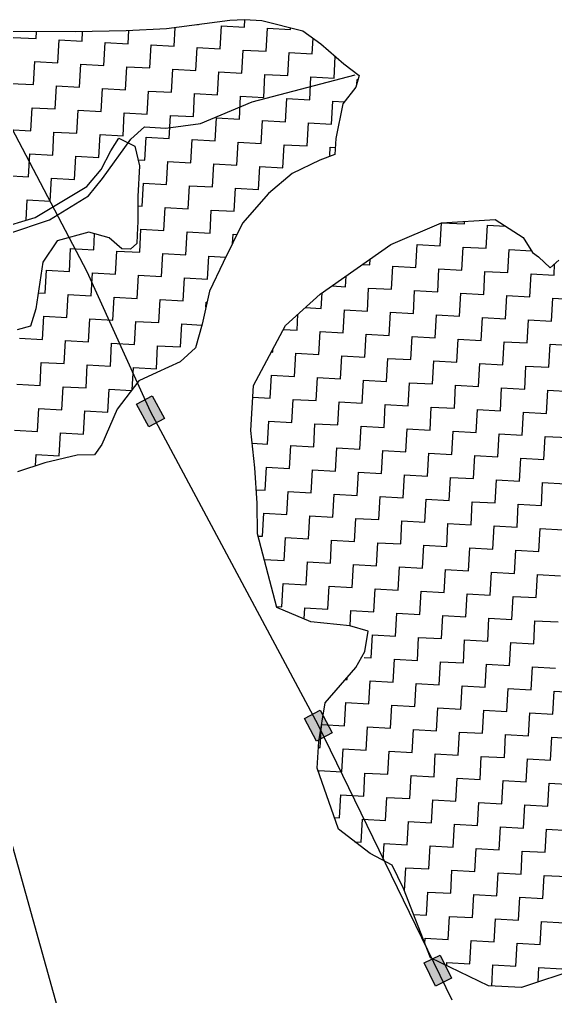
# Model space of a CAD drawing. Header units: metres. Extents: x 277693 to 281059, y 2038920 to 2043234.
# Drawn here: x 279284 to 279577, y 2040608 to 2041143 of the extents above; entities that cross this region are included whole.
import ezdxf

# ---------------------------------------------------------------- set-up
doc = ezdxf.new("R2010")
doc.units = ezdxf.units.M
doc.header["$MEASUREMENT"] = 0
for name, color, linetype in [('LINE_WATER', 4, 'Continuous'), ('POLY_HATCH', 12, 'Continuous'), ('POLY_PARCEL', 6, 'Continuous')]:
    doc.layers.add(name, color=color, linetype=linetype)

msp = doc.modelspace()

# ---------------------------------------------------------------- hatches: boundary and pattern name
for points in [[(279347.76, 2040932.32), (279354.38, 2040919.93), (279362.95, 2040924.51), (279356.33, 2040936.9)], [(279454.8, 2040752.67), (279448.18, 2040765.06), (279439.61, 2040760.48), (279446.24, 2040748.09)], [(279505.13, 2040626.82), (279511.29, 2040614.2), (279520.02, 2040618.46), (279513.86, 2040631.08)]]:
    msp.add_hatch(color=256).paths.add_polyline_path(points)

# ---------------------------------------------------------------- linework, layer by layer
for points in [[(279356.33, 2040936.9), (279362.95, 2040924.51), (279354.38, 2040919.93), (279347.76, 2040932.32)], [(279446.24, 2040748.09), (279439.61, 2040760.48), (279448.18, 2040765.06), (279454.8, 2040752.67)], [(279513.86, 2040631.08), (279520.02, 2040618.46), (279511.29, 2040614.2), (279505.13, 2040626.82)]]:
    msp.add_lwpolyline(points, close=True)
at = {"layer": 'LINE_WATER', "ltscale": 10}
for p, q in [((279411.02, 2041097.71), (279467.35, 2041112.5)), ((279382.61, 2041085.86), (279411.02, 2041097.71)), ((279344.52, 2041077.22), (279352.06, 2041083.96)), ((279352.06, 2041083.96), (279363.66, 2041083.32)), ((279363.66, 2041083.32), (279382.61, 2041085.86)), ((279329.01, 2041055.7), (279344.52, 2041077.22)), ((279321.33, 2041046.28), (279329.01, 2041055.7)), ((279300.01, 2041033.14), (279321.33, 2041046.28)), ((279277.2, 2041025.45), (279300.01, 2041033.14))]:
    msp.add_line(p, q, dxfattribs=at)
at = {"layer": 'POLY_HATCH'}
for p, q in [((279364.01, 2041137.69), (279398.7, 2041142.36)), ((279398.7, 2041142.36), (279406.77, 2041142.65)), ((279406.77, 2041142.65), (279416.27, 2041142.13)), ((279416.27, 2041142.13), (279438.66, 2041136.5)), ((279276.69, 2041136.22), (279314.11, 2041136.05)), ((279314.11, 2041136.05), (279341.98, 2041136.71)), ((279341.98, 2041136.71), (279364.01, 2041137.69)), ((279438.66, 2041136.5), (279448.52, 2041129.37)), ((279448.52, 2041129.37), (279461.1, 2041118.42)), ((279461.1, 2041118.42), (279469.55, 2041112.1)), ((279469.55, 2041112.1), (279467.72, 2041105.61)), ((279467.72, 2041105.61), (279460.63, 2041096.49)), ((279460.63, 2041096.49), (279456.66, 2041077.67)), ((279333.66, 2041070.86), (279338.08, 2041077.87)), ((279338.08, 2041077.87), (279346.7, 2041073.36)), ((279456.66, 2041077.67), (279456.18, 2041068.92)), ((279328.26, 2041060.68), (279333.66, 2041070.86)), ((279346.7, 2041073.36), (279349.34, 2041062.74)), ((279447.94, 2041065.71), (279432.89, 2041058.49)), ((279456.18, 2041068.92), (279447.94, 2041065.71)), ((279320.5, 2041051.44), (279328.26, 2041060.68)), ((279349.34, 2041062.74), (279348.41, 2041045.88)), ((279432.89, 2041058.49), (279419.84, 2041047.49)), ((279292.15, 2041034.48), (279320.5, 2041051.44)), ((279348.41, 2041045.88), (279348.46, 2041032.18)), ((279419.84, 2041047.49), (279405.73, 2041031.25)), ((279265.1, 2041026.3), (279292.15, 2041034.48)), ((279514.56, 2041031.54), (279543.96, 2041033.3)), ((279543.96, 2041033.3), (279559.19, 2041023.45)), ((279348.46, 2041032.18), (279348.06, 2041024.95)), ((279405.73, 2041031.25), (279395.03, 2041009.88)), ((279486.86, 2041019.56), (279514.56, 2041031.54)), ((279321.54, 2041026.41), (279304.35, 2041021.72)), ((279332.65, 2041023.38), (279321.54, 2041026.41)), ((279339.58, 2041017.36), (279332.65, 2041023.38)), ((279348.06, 2041024.95), (279347.79, 2041020.13)), ((279559.19, 2041023.45), (279564.38, 2041015.28)), ((279304.35, 2041021.72), (279296.45, 2041010.07)), ((279344.4, 2041017.09), (279339.58, 2041017.36)), ((279347.79, 2041020.13), (279344.4, 2041017.09)), ((279448.17, 2040992.41), (279486.86, 2041019.56)), ((279564.38, 2041015.28), (279567.63, 2041012.85)), ((279567.63, 2041012.85), (279574.06, 2041006.86)), ((279296.45, 2041010.07), (279292.62, 2040984.49)), ((279395.03, 2041009.88), (279387.57, 2040994.19)), ((279574.06, 2041006.86), (279578.8, 2041011.11)), ((279387.57, 2040994.19), (279383.65, 2040976.1)), ((279429.21, 2040975.43), (279448.17, 2040992.41)), ((279292.62, 2040984.49), (279289.68, 2040974.99)), ((279289.68, 2040974.99), (279282.31, 2040972.98)), ((279383.65, 2040976.1), (279380, 2040963.13)), ((279411.62, 2040942.61), (279429.21, 2040975.43)), ((279380, 2040963.13), (279371.53, 2040955.54)), ((279371.53, 2040955.54), (279358.75, 2040949.66)), ((279358.75, 2040949.66), (279348.97, 2040945.07)), ((279348.97, 2040945.07), (279337.13, 2040929.62)), ((279410.26, 2040917.91), (279411.62, 2040942.61)), ((279337.13, 2040929.62), (279328.74, 2040910.32)), ((279412.51, 2040897.52), (279410.26, 2040917.91)), ((279328.74, 2040910.32), (279324.77, 2040904.68)), ((279297.43, 2040900.33), (279282.5, 2040895.3)), ((279315.24, 2040904.47), (279297.43, 2040900.33)), ((279324.77, 2040904.68), (279315.24, 2040904.47)), ((279413.71, 2040878.3), (279412.51, 2040897.52)), ((279413.9, 2040861.4), (279413.71, 2040878.3)), ((279424.41, 2040821.18), (279413.9, 2040861.4)), ((279443.14, 2040813.39), (279424.41, 2040821.18)), ((279464.42, 2040811.09), (279443.14, 2040813.39)), ((279474.41, 2040808.28), (279464.42, 2040811.09)), ((279472.67, 2040797.12), (279474.41, 2040808.28)), ((279467.68, 2040788.38), (279472.67, 2040797.12)), ((279450.84, 2040769.04), (279467.68, 2040788.38)), ((279447.41, 2040747.83), (279450.84, 2040769.04)), ((279446.61, 2040733.23), (279447.41, 2040747.83)), ((279458.29, 2040699.93), (279446.61, 2040733.23)), ((279475.59, 2040686.58), (279458.29, 2040699.93)), ((279487.64, 2040680.29), (279475.59, 2040686.58)), ((279493.7, 2040667.56), (279487.64, 2040680.29)), ((279508.5, 2040629.58), (279493.7, 2040667.56)), ((279540.34, 2040614.31), (279508.5, 2040629.58)), ((279592.77, 2040624.93), (279558.32, 2040613.32)), ((279558.32, 2040613.32), (279540.34, 2040614.31))]:
    msp.add_line(p, q, dxfattribs=at)
at = {"layer": 'POLY_HATCH', "linetype": 'Continuous'}
for p, q in [((279381.06, 2041139.99), (279381.56, 2041139.96)), ((279381.56, 2041139.96), (279381.57, 2041140.05)), ((279406.76, 2041138.57), (279406.98, 2041142.64)), ((279292.7, 2041132.23), (279292.92, 2041136.14)), ((279317.89, 2041130.84), (279318.19, 2041136.14)), ((279343.08, 2041129.45), (279343.49, 2041136.77)), ((279368.27, 2041128.06), (279368.84, 2041138.34)), ((279393.47, 2041126.67), (279394.16, 2041139.26)), ((279394.16, 2041139.26), (279406.76, 2041138.57)), ((279418.66, 2041125.28), (279419.35, 2041137.87)), ((279419.35, 2041137.87), (279431.95, 2041137.18)), ((279431.95, 2041137.18), (279432, 2041138.17)), ((279280.11, 2041132.92), (279292.7, 2041132.23)), ((279304.6, 2041118.94), (279305.3, 2041131.53)), ((279305.3, 2041131.53), (279317.89, 2041130.84)), ((279329.79, 2041117.55), (279330.49, 2041130.14)), ((279330.49, 2041130.14), (279343.08, 2041129.45)), ((279443.85, 2041123.89), (279444.32, 2041132.41)), ((279354.98, 2041116.16), (279355.68, 2041128.75)), ((279355.68, 2041128.75), (279368.27, 2041128.06)), ((279380.18, 2041114.77), (279380.87, 2041127.36)), ((279380.87, 2041127.36), (279393.47, 2041126.67)), ((279405.37, 2041113.38), (279406.06, 2041125.97)), ((279406.06, 2041125.97), (279418.66, 2041125.28)), ((279430.56, 2041111.99), (279431.25, 2041124.58)), ((279431.25, 2041124.58), (279443.85, 2041123.89)), ((279291.31, 2041107.04), (279292.01, 2041119.63)), ((279292.01, 2041119.63), (279304.6, 2041118.94)), ((279455.75, 2041110.6), (279456.4, 2041122.51)), ((279316.5, 2041105.65), (279317.2, 2041118.24)), ((279317.2, 2041118.24), (279329.79, 2041117.55)), ((279341.69, 2041104.26), (279342.39, 2041116.85)), ((279342.39, 2041116.85), (279354.98, 2041116.16)), ((279366.88, 2041102.87), (279367.58, 2041115.46)), ((279367.58, 2041115.46), (279380.18, 2041114.77)), ((279392.08, 2041101.48), (279392.77, 2041114.07)), ((279392.77, 2041114.07), (279405.37, 2041113.38)), ((279417.27, 2041100.09), (279417.96, 2041112.68)), ((279417.96, 2041112.68), (279430.56, 2041111.99)), ((279442.46, 2041098.7), (279443.15, 2041111.29)), ((279443.15, 2041111.29), (279455.75, 2041110.6)), ((279468.2, 2041107.31), (279468.34, 2041109.91)), ((279468.34, 2041109.91), (279468.92, 2041109.87)), ((279278.72, 2041107.73), (279291.31, 2041107.04)), ((279303.21, 2041093.75), (279303.91, 2041106.34)), ((279303.91, 2041106.34), (279316.5, 2041105.65)), ((279328.4, 2041092.36), (279329.1, 2041104.95)), ((279329.1, 2041104.95), (279341.69, 2041104.26)), ((279353.59, 2041090.97), (279354.29, 2041103.56)), ((279354.29, 2041103.56), (279366.88, 2041102.87)), ((279378.79, 2041089.58), (279379.48, 2041102.17)), ((279379.48, 2041102.17), (279392.08, 2041101.48)), ((279403.98, 2041088.19), (279404.67, 2041100.78)), ((279404.67, 2041100.78), (279417.27, 2041100.09)), ((279429.17, 2041086.8), (279429.86, 2041099.39)), ((279429.86, 2041099.39), (279442.46, 2041098.7)), ((279454.36, 2041085.41), (279455.05, 2041098)), ((279455.05, 2041098), (279461.53, 2041097.65)), ((279289.92, 2041081.84), (279290.62, 2041094.44)), ((279290.62, 2041094.44), (279303.21, 2041093.75)), ((279315.11, 2041080.46), (279315.81, 2041093.05)), ((279315.81, 2041093.05), (279328.4, 2041092.36)), ((279340.3, 2041079.07), (279341, 2041091.66)), ((279341, 2041091.66), (279353.59, 2041090.97)), ((279365.5, 2041077.68), (279366.19, 2041090.27)), ((279366.19, 2041090.27), (279378.79, 2041089.58)), ((279390.69, 2041076.29), (279391.38, 2041088.88)), ((279391.38, 2041088.88), (279403.98, 2041088.19)), ((279415.88, 2041074.9), (279416.57, 2041087.49)), ((279416.57, 2041087.49), (279429.17, 2041086.8)), ((279277.33, 2041082.54), (279289.92, 2041081.84)), ((279301.82, 2041068.55), (279302.52, 2041081.15)), ((279302.52, 2041081.15), (279315.11, 2041080.46)), ((279441.07, 2041073.51), (279441.76, 2041086.1)), ((279441.76, 2041086.1), (279454.36, 2041085.41)), ((279327.01, 2041067.17), (279327.71, 2041079.76)), ((279327.71, 2041079.76), (279340.3, 2041079.07)), ((279352.21, 2041065.78), (279352.9, 2041078.37)), ((279352.9, 2041078.37), (279365.5, 2041077.68)), ((279377.4, 2041064.39), (279378.09, 2041076.98)), ((279378.09, 2041076.98), (279390.69, 2041076.29)), ((279402.59, 2041063), (279403.28, 2041075.59)), ((279403.28, 2041075.59), (279415.88, 2041074.9)), ((279427.78, 2041061.61), (279428.47, 2041074.2)), ((279428.47, 2041074.2), (279441.07, 2041073.51)), ((279453.42, 2041068.34), (279453.66, 2041072.81)), ((279453.66, 2041072.81), (279456.38, 2041072.66)), ((279288.53, 2041056.65), (279289.23, 2041069.25)), ((279289.23, 2041069.25), (279301.82, 2041068.55)), ((279313.72, 2041055.26), (279314.42, 2041067.86)), ((279314.42, 2041067.86), (279327.01, 2041067.17)), ((279348.53, 2041065.98), (279352.21, 2041065.78)), ((279364.11, 2041052.49), (279364.8, 2041065.08)), ((279364.8, 2041065.08), (279377.4, 2041064.39)), ((279389.3, 2041051.1), (279389.99, 2041063.69)), ((279389.99, 2041063.69), (279402.59, 2041063)), ((279414.49, 2041049.71), (279415.18, 2041062.3)), ((279415.18, 2041062.3), (279427.78, 2041061.61)), ((279275.94, 2041057.35), (279288.53, 2041056.65)), ((279300.43, 2041043.36), (279301.13, 2041055.96)), ((279301.13, 2041055.96), (279313.72, 2041055.26)), ((279350.82, 2041040.59), (279351.51, 2041053.18)), ((279351.51, 2041053.18), (279364.11, 2041052.49)), ((279376.01, 2041039.2), (279376.7, 2041051.79)), ((279376.7, 2041051.79), (279389.3, 2041051.1)), ((279401.2, 2041037.81), (279401.89, 2041050.4)), ((279401.89, 2041050.4), (279414.49, 2041049.71)), ((279287.23, 2041032.99), (279287.84, 2041044.06)), ((279287.84, 2041044.06), (279300.43, 2041043.36)), ((279348.43, 2041040.72), (279350.82, 2041040.59)), ((279362.72, 2041027.29), (279363.41, 2041039.89)), ((279363.41, 2041039.89), (279376.01, 2041039.2)), ((279387.91, 2041025.91), (279388.6, 2041038.5)), ((279388.6, 2041038.5), (279401.2, 2041037.81)), ((279349.43, 2041015.39), (279350.12, 2041027.99)), ((279350.12, 2041027.99), (279362.72, 2041027.29)), ((279513.86, 2041018.96), (279514.56, 2041031.54)), ((279514.66, 2041031.55), (279527.15, 2041030.86)), ((279527.15, 2041030.86), (279527.23, 2041032.3)), ((279539.05, 2041017.57), (279539.75, 2041030.16)), ((279539.75, 2041030.16), (279549.65, 2041029.62)), ((279324.24, 2041016.78), (279324.72, 2041025.54)), ((279374.62, 2041014), (279375.31, 2041026.6)), ((279375.31, 2041026.6), (279387.91, 2041025.91)), ((279400.23, 2041020.26), (279400.5, 2041025.21)), ((279400.5, 2041025.21), (279402.65, 2041025.09)), ((279310.95, 2041004.88), (279311.64, 2041017.48)), ((279311.64, 2041017.48), (279324.24, 2041016.78)), ((279500.57, 2041007.06), (279501.27, 2041019.65)), ((279501.27, 2041019.65), (279513.86, 2041018.96)), ((279525.76, 2041005.67), (279526.46, 2041018.26)), ((279526.46, 2041018.26), (279539.05, 2041017.57)), ((279336.14, 2041003.49), (279336.83, 2041016.09)), ((279336.83, 2041016.09), (279349.43, 2041015.39)), ((279361.33, 2041002.1), (279362.02, 2041014.7)), ((279362.02, 2041014.7), (279374.62, 2041014)), ((279386.52, 2041000.71), (279387.21, 2041013.31)), ((279387.21, 2041013.31), (279396.49, 2041012.8)), ((279550.95, 2041004.28), (279551.65, 2041016.87)), ((279551.65, 2041016.87), (279563.79, 2041016.2)), ((279471.35, 2041008.67), (279475.38, 2041008.45)), ((279475.38, 2041008.45), (279475.56, 2041011.62)), ((279487.28, 2040995.16), (279487.98, 2041007.75)), ((279487.98, 2041007.75), (279500.57, 2041007.06)), ((279512.47, 2040993.77), (279513.17, 2041006.36)), ((279513.17, 2041006.36), (279525.76, 2041005.67)), ((279576.14, 2041002.89), (279576.48, 2041009.03)), ((279297.66, 2040992.98), (279298.35, 2041005.58)), ((279298.35, 2041005.58), (279310.95, 2041004.88)), ((279322.85, 2040991.59), (279323.54, 2041004.19)), ((279323.54, 2041004.19), (279336.14, 2041003.49)), ((279348.04, 2040990.2), (279348.73, 2041002.8)), ((279348.73, 2041002.8), (279361.33, 2041002.1)), ((279373.23, 2040988.81), (279373.92, 2041001.41)), ((279373.92, 2041001.41), (279386.52, 2041000.71)), ((279462.09, 2040996.55), (279462.41, 2041002.4)), ((279537.66, 2040992.38), (279538.36, 2041004.97)), ((279538.36, 2041004.97), (279550.95, 2041004.28)), ((279562.85, 2040990.99), (279563.55, 2041003.58)), ((279563.55, 2041003.58), (279576.14, 2041002.89)), ((279454.66, 2040996.96), (279462.09, 2040996.55)), ((279473.99, 2040983.26), (279474.69, 2040995.85)), ((279474.69, 2040995.85), (279487.28, 2040995.16)), ((279293.92, 2040993.19), (279297.66, 2040992.98)), ((279309.56, 2040979.69), (279310.25, 2040992.29)), ((279310.25, 2040992.29), (279322.85, 2040991.59)), ((279334.75, 2040978.3), (279335.44, 2040990.9)), ((279335.44, 2040990.9), (279348.04, 2040990.2)), ((279448.8, 2040984.65), (279449.27, 2040993.18)), ((279499.18, 2040981.87), (279499.88, 2040994.46)), ((279499.88, 2040994.46), (279512.47, 2040993.77)), ((279524.37, 2040980.48), (279525.07, 2040993.07)), ((279525.07, 2040993.07), (279537.66, 2040992.38)), ((279549.56, 2040979.09), (279550.26, 2040991.68)), ((279550.26, 2040991.68), (279562.85, 2040990.99)), ((279574.75, 2040977.7), (279575.45, 2040990.29)), ((279575.45, 2040990.29), (279588.04, 2040989.6)), ((279359.94, 2040976.91), (279360.63, 2040989.51)), ((279360.63, 2040989.51), (279373.23, 2040988.81)), ((279385.68, 2040985.45), (279385.82, 2040988.12)), ((279385.82, 2040988.12), (279386.25, 2040988.1)), ((279440.04, 2040985.13), (279448.8, 2040984.65)), ((279296.27, 2040967.79), (279296.96, 2040980.39)), ((279296.96, 2040980.39), (279309.56, 2040979.69)), ((279435.51, 2040972.75), (279435.99, 2040981.51)), ((279460.7, 2040971.36), (279461.4, 2040983.95)), ((279461.4, 2040983.95), (279473.99, 2040983.26)), ((279485.89, 2040969.97), (279486.59, 2040982.56)), ((279486.59, 2040982.56), (279499.18, 2040981.87)), ((279511.08, 2040968.58), (279511.78, 2040981.17)), ((279511.78, 2040981.17), (279524.37, 2040980.48)), ((279536.27, 2040967.19), (279536.97, 2040979.78)), ((279536.97, 2040979.78), (279549.56, 2040979.09)), ((279321.46, 2040966.4), (279322.15, 2040979)), ((279322.15, 2040979), (279334.75, 2040978.3)), ((279346.65, 2040965.01), (279347.34, 2040977.61)), ((279347.34, 2040977.61), (279359.94, 2040976.91)), ((279371.84, 2040963.62), (279372.53, 2040976.22)), ((279372.53, 2040976.22), (279383.51, 2040975.61)), ((279561.46, 2040965.8), (279562.16, 2040978.39)), ((279562.16, 2040978.39), (279574.75, 2040977.7)), ((279427.99, 2040973.16), (279435.51, 2040972.75)), ((279447.41, 2040959.46), (279448.11, 2040972.05)), ((279448.11, 2040972.05), (279460.7, 2040971.36)), ((279472.6, 2040958.07), (279473.3, 2040970.66)), ((279473.3, 2040970.66), (279485.89, 2040969.97)), ((279497.79, 2040956.68), (279498.49, 2040969.27)), ((279498.49, 2040969.27), (279511.08, 2040968.58)), ((279283.67, 2040968.49), (279296.27, 2040967.79)), ((279308.17, 2040954.5), (279308.86, 2040967.1)), ((279308.86, 2040967.1), (279321.46, 2040966.4)), ((279333.36, 2040953.11), (279334.05, 2040965.71)), ((279334.05, 2040965.71), (279346.65, 2040965.01)), ((279358.55, 2040951.72), (279359.24, 2040964.32)), ((279359.24, 2040964.32), (279371.84, 2040963.62)), ((279522.98, 2040955.29), (279523.68, 2040967.88)), ((279523.68, 2040967.88), (279536.27, 2040967.19)), ((279548.17, 2040953.9), (279548.87, 2040966.49)), ((279548.87, 2040966.49), (279561.46, 2040965.8)), ((279573.37, 2040952.51), (279574.06, 2040965.1)), ((279574.06, 2040965.1), (279586.66, 2040964.41)), ((279421.41, 2040960.89), (279422.22, 2040960.84)), ((279422.22, 2040960.84), (279422.32, 2040962.58)), ((279434.12, 2040947.55), (279434.82, 2040960.15)), ((279434.82, 2040960.15), (279447.41, 2040959.46)), ((279459.31, 2040946.17), (279460.01, 2040958.76)), ((279460.01, 2040958.76), (279472.6, 2040958.07)), ((279294.88, 2040942.6), (279295.57, 2040955.2)), ((279295.57, 2040955.2), (279308.17, 2040954.5)), ((279320.07, 2040941.21), (279320.76, 2040953.81)), ((279320.76, 2040953.81), (279333.36, 2040953.11)), ((279484.5, 2040944.78), (279485.2, 2040957.37)), ((279485.2, 2040957.37), (279497.79, 2040956.68)), ((279509.69, 2040943.39), (279510.39, 2040955.98)), ((279510.39, 2040955.98), (279522.98, 2040955.29)), ((279534.88, 2040942), (279535.58, 2040954.59)), ((279535.58, 2040954.59), (279548.17, 2040953.9)), ((279560.08, 2040940.61), (279560.77, 2040953.2)), ((279560.77, 2040953.2), (279573.37, 2040952.51)), ((279345.28, 2040940.26), (279345.95, 2040952.42)), ((279345.95, 2040952.42), (279358.55, 2040951.72)), ((279420.83, 2040935.65), (279421.53, 2040948.25)), ((279421.53, 2040948.25), (279434.12, 2040947.55)), ((279282.28, 2040943.3), (279294.88, 2040942.6)), ((279446.02, 2040934.26), (279446.72, 2040946.86)), ((279446.72, 2040946.86), (279459.31, 2040946.17)), ((279471.21, 2040932.88), (279471.91, 2040945.47)), ((279471.91, 2040945.47), (279484.5, 2040944.78)), ((279496.4, 2040931.49), (279497.1, 2040944.08)), ((279497.1, 2040944.08), (279509.69, 2040943.39)), ((279521.59, 2040930.1), (279522.29, 2040942.69)), ((279522.29, 2040942.69), (279534.88, 2040942)), ((279306.78, 2040929.31), (279307.47, 2040941.91)), ((279307.47, 2040941.91), (279320.07, 2040941.21)), ((279331.97, 2040927.92), (279332.66, 2040940.52)), ((279332.66, 2040940.52), (279344.96, 2040939.84)), ((279546.79, 2040928.71), (279547.48, 2040941.3)), ((279547.48, 2040941.3), (279560.08, 2040940.61)), ((279571.98, 2040927.32), (279572.67, 2040939.91)), ((279572.67, 2040939.91), (279585.27, 2040939.22)), ((279411.26, 2040936.18), (279420.83, 2040935.65)), ((279432.73, 2040922.36), (279433.43, 2040934.96)), ((279433.43, 2040934.96), (279446.02, 2040934.26)), ((279457.92, 2040920.97), (279458.62, 2040933.57)), ((279458.62, 2040933.57), (279471.21, 2040932.88)), ((279483.11, 2040919.59), (279483.81, 2040932.18)), ((279483.81, 2040932.18), (279496.4, 2040931.49)), ((279293.49, 2040917.41), (279294.18, 2040930.01)), ((279294.18, 2040930.01), (279306.78, 2040929.31)), ((279318.68, 2040916.02), (279319.37, 2040928.62)), ((279319.37, 2040928.62), (279331.97, 2040927.92)), ((279508.3, 2040918.2), (279509, 2040930.79)), ((279509, 2040930.79), (279521.59, 2040930.1)), ((279533.49, 2040916.81), (279534.19, 2040929.4)), ((279534.19, 2040929.4), (279546.79, 2040928.71)), ((279558.69, 2040915.42), (279559.38, 2040928.01)), ((279559.38, 2040928.01), (279571.98, 2040927.32)), ((279419.44, 2040910.46), (279420.14, 2040923.06)), ((279420.14, 2040923.06), (279432.73, 2040922.36)), ((279444.63, 2040909.07), (279445.33, 2040921.67)), ((279445.33, 2040921.67), (279457.92, 2040920.97)), ((279280.89, 2040918.1), (279293.49, 2040917.41)), ((279305.39, 2040904.12), (279306.08, 2040916.72)), ((279306.08, 2040916.72), (279318.68, 2040916.02)), ((279469.82, 2040907.68), (279470.52, 2040920.28)), ((279470.52, 2040920.28), (279483.11, 2040919.59)), ((279495.01, 2040906.29), (279495.71, 2040918.89)), ((279495.71, 2040918.89), (279508.3, 2040918.2)), ((279520.2, 2040904.91), (279520.9, 2040917.5)), ((279520.9, 2040917.5), (279533.49, 2040916.81)), ((279545.4, 2040903.52), (279546.09, 2040916.11)), ((279546.09, 2040916.11), (279558.69, 2040915.42)), ((279411.03, 2040910.93), (279419.44, 2040910.46)), ((279570.59, 2040902.13), (279571.28, 2040914.72)), ((279571.28, 2040914.72), (279583.88, 2040914.03)), ((279292.45, 2040898.65), (279292.79, 2040904.81)), ((279292.79, 2040904.81), (279305.39, 2040904.12)), ((279431.34, 2040897.17), (279432.04, 2040909.77)), ((279432.04, 2040909.77), (279444.63, 2040909.07)), ((279456.53, 2040895.78), (279457.23, 2040908.38)), ((279457.23, 2040908.38), (279469.82, 2040907.68)), ((279481.72, 2040894.39), (279482.42, 2040906.99)), ((279482.42, 2040906.99), (279495.01, 2040906.29)), ((279506.91, 2040893), (279507.61, 2040905.6)), ((279507.61, 2040905.6), (279520.2, 2040904.91)), ((279532.11, 2040891.62), (279532.8, 2040904.21)), ((279532.8, 2040904.21), (279545.4, 2040903.52)), ((279557.3, 2040890.23), (279557.99, 2040902.82)), ((279557.99, 2040902.82), (279570.59, 2040902.13)), ((279418.05, 2040885.27), (279418.75, 2040897.87)), ((279418.75, 2040897.87), (279431.34, 2040897.17)), ((279443.24, 2040883.88), (279443.94, 2040896.48)), ((279443.94, 2040896.48), (279456.53, 2040895.78)), ((279468.43, 2040882.49), (279469.13, 2040895.09)), ((279469.13, 2040895.09), (279481.72, 2040894.39)), ((279493.62, 2040881.1), (279494.32, 2040893.7)), ((279494.32, 2040893.7), (279506.91, 2040893)), ((279518.82, 2040879.71), (279519.51, 2040892.31)), ((279519.51, 2040892.31), (279532.11, 2040891.62)), ((279544.01, 2040878.33), (279544.7, 2040890.92)), ((279544.7, 2040890.92), (279557.3, 2040890.23)), ((279569.2, 2040876.94), (279569.89, 2040889.53)), ((279569.89, 2040889.53), (279582.49, 2040888.84)), ((279413.26, 2040885.54), (279418.05, 2040885.27)), ((279429.95, 2040871.98), (279430.65, 2040884.58)), ((279430.65, 2040884.58), (279443.24, 2040883.88)), ((279455.14, 2040870.59), (279455.84, 2040883.19)), ((279455.84, 2040883.19), (279468.43, 2040882.49)), ((279480.33, 2040869.2), (279481.03, 2040881.8)), ((279481.03, 2040881.8), (279493.62, 2040881.1)), ((279505.53, 2040867.81), (279506.22, 2040880.41)), ((279506.22, 2040880.41), (279518.82, 2040879.71)), ((279530.72, 2040866.42), (279531.41, 2040879.02)), ((279531.41, 2040879.02), (279544.01, 2040878.33)), ((279555.91, 2040865.04), (279556.6, 2040877.63)), ((279556.6, 2040877.63), (279569.2, 2040876.94)), ((279416.66, 2040860.08), (279417.36, 2040872.68)), ((279417.36, 2040872.68), (279429.95, 2040871.98)), ((279441.85, 2040858.69), (279442.55, 2040871.29)), ((279442.55, 2040871.29), (279455.14, 2040870.59)), ((279467.04, 2040857.3), (279467.74, 2040869.9)), ((279467.74, 2040869.9), (279480.33, 2040869.2)), ((279492.24, 2040855.91), (279492.93, 2040868.51)), ((279492.93, 2040868.51), (279505.53, 2040867.81)), ((279517.43, 2040854.52), (279518.12, 2040867.12)), ((279518.12, 2040867.12), (279530.72, 2040866.42)), ((279542.62, 2040853.13), (279543.31, 2040865.73)), ((279543.31, 2040865.73), (279555.91, 2040865.04)), ((279567.81, 2040851.75), (279568.5, 2040864.34)), ((279568.5, 2040864.34), (279581.1, 2040863.65)), ((279414.21, 2040860.22), (279416.66, 2040860.08)), ((279428.56, 2040846.79), (279429.26, 2040859.39)), ((279429.26, 2040859.39), (279441.85, 2040858.69)), ((279453.75, 2040845.4), (279454.45, 2040858)), ((279454.45, 2040858), (279467.04, 2040857.3)), ((279478.95, 2040844.01), (279479.64, 2040856.61)), ((279479.64, 2040856.61), (279492.24, 2040855.91)), ((279504.14, 2040842.62), (279504.83, 2040855.22)), ((279504.83, 2040855.22), (279517.43, 2040854.52)), ((279529.33, 2040841.23), (279530.02, 2040853.83)), ((279530.02, 2040853.83), (279542.62, 2040853.13)), ((279554.52, 2040839.84), (279555.21, 2040852.44)), ((279555.21, 2040852.44), (279567.81, 2040851.75)), ((279417.56, 2040847.4), (279428.56, 2040846.79)), ((279440.46, 2040833.5), (279441.16, 2040846.1)), ((279441.16, 2040846.1), (279453.75, 2040845.4)), ((279465.66, 2040832.11), (279466.35, 2040844.71)), ((279466.35, 2040844.71), (279478.95, 2040844.01)), ((279490.85, 2040830.72), (279491.54, 2040843.32)), ((279491.54, 2040843.32), (279504.14, 2040842.62)), ((279516.04, 2040829.33), (279516.73, 2040841.93)), ((279516.73, 2040841.93), (279529.33, 2040841.23)), ((279541.23, 2040827.94), (279541.92, 2040840.54)), ((279541.92, 2040840.54), (279554.52, 2040839.84)), ((279566.42, 2040826.55), (279567.11, 2040839.15)), ((279567.11, 2040839.15), (279579.71, 2040838.46)), ((279427.17, 2040821.6), (279427.87, 2040834.2)), ((279427.87, 2040834.2), (279440.46, 2040833.5)), ((279452.37, 2040820.21), (279453.06, 2040832.81)), ((279453.06, 2040832.81), (279465.66, 2040832.11)), ((279477.56, 2040818.82), (279478.25, 2040831.42)), ((279478.25, 2040831.42), (279490.85, 2040830.72)), ((279502.75, 2040817.43), (279503.44, 2040830.03)), ((279503.44, 2040830.03), (279516.04, 2040829.33)), ((279527.94, 2040816.04), (279528.63, 2040828.64)), ((279528.63, 2040828.64), (279541.23, 2040827.94)), ((279553.13, 2040814.65), (279553.82, 2040827.25)), ((279553.82, 2040827.25), (279566.42, 2040826.55)), ((279424.26, 2040821.76), (279427.17, 2040821.6)), ((279439.44, 2040814.93), (279439.77, 2040820.91)), ((279439.77, 2040820.91), (279452.37, 2040820.21)), ((279464.5, 2040811.08), (279464.96, 2040819.52)), ((279464.96, 2040819.52), (279477.56, 2040818.82)), ((279489.46, 2040805.53), (279490.15, 2040818.13)), ((279490.15, 2040818.13), (279502.75, 2040817.43)), ((279514.65, 2040804.14), (279515.34, 2040816.74)), ((279515.34, 2040816.74), (279527.94, 2040816.04)), ((279539.84, 2040802.75), (279540.53, 2040815.35)), ((279540.53, 2040815.35), (279553.13, 2040814.65)), ((279565.03, 2040801.36), (279565.72, 2040813.96)), ((279565.72, 2040813.96), (279578.32, 2040813.26)), ((279476.17, 2040793.63), (279476.86, 2040806.23)), ((279476.86, 2040806.23), (279489.46, 2040805.53)), ((279501.36, 2040792.24), (279502.05, 2040804.84)), ((279502.05, 2040804.84), (279514.65, 2040804.14)), ((279526.55, 2040790.85), (279527.24, 2040803.45)), ((279527.24, 2040803.45), (279539.84, 2040802.75)), ((279551.74, 2040789.46), (279552.43, 2040802.06)), ((279552.43, 2040802.06), (279565.03, 2040801.36)), ((279472.16, 2040793.85), (279476.17, 2040793.63)), ((279488.07, 2040780.34), (279488.76, 2040792.94)), ((279488.76, 2040792.94), (279501.36, 2040792.24)), ((279513.26, 2040778.95), (279513.95, 2040791.55)), ((279513.95, 2040791.55), (279526.55, 2040790.85)), ((279538.45, 2040777.56), (279539.14, 2040790.16)), ((279539.14, 2040790.16), (279551.74, 2040789.46)), ((279563.64, 2040776.17), (279564.33, 2040788.77)), ((279564.33, 2040788.77), (279576.93, 2040788.07)), ((279462.88, 2040781.73), (279462.94, 2040782.94)), ((279461.93, 2040781.78), (279462.88, 2040781.73)), ((279474.78, 2040768.44), (279475.47, 2040781.04)), ((279475.47, 2040781.04), (279488.07, 2040780.34)), ((279499.97, 2040767.05), (279500.66, 2040779.65)), ((279500.66, 2040779.65), (279513.26, 2040778.95)), ((279525.16, 2040765.66), (279525.85, 2040778.26)), ((279525.85, 2040778.26), (279538.45, 2040777.56)), ((279550.35, 2040764.27), (279551.04, 2040776.87)), ((279551.04, 2040776.87), (279563.64, 2040776.17)), ((279575.54, 2040762.88), (279576.24, 2040775.48)), ((279576.24, 2040775.48), (279588.83, 2040774.78)), ((279461.49, 2040756.54), (279462.18, 2040769.14)), ((279462.18, 2040769.14), (279474.78, 2040768.44)), ((279486.68, 2040755.15), (279487.37, 2040767.75)), ((279487.37, 2040767.75), (279499.97, 2040767.05)), ((279511.87, 2040753.76), (279512.56, 2040766.36)), ((279512.56, 2040766.36), (279525.16, 2040765.66)), ((279537.06, 2040752.37), (279537.75, 2040764.97)), ((279537.75, 2040764.97), (279550.35, 2040764.27)), ((279562.25, 2040750.98), (279562.94, 2040763.58)), ((279562.94, 2040763.58), (279575.54, 2040762.88)), ((279448.2, 2040744.64), (279448.87, 2040756.88)), ((279448.93, 2040757.23), (279461.49, 2040756.54)), ((279473.39, 2040743.25), (279474.08, 2040755.84)), ((279474.08, 2040755.84), (279486.68, 2040755.15)), ((279498.58, 2040741.86), (279499.27, 2040754.46)), ((279499.27, 2040754.46), (279511.87, 2040753.76)), ((279523.77, 2040740.47), (279524.46, 2040753.07)), ((279524.46, 2040753.07), (279537.06, 2040752.37)), ((279548.96, 2040739.08), (279549.65, 2040751.68)), ((279549.65, 2040751.68), (279562.25, 2040750.98)), ((279574.15, 2040737.69), (279574.85, 2040750.29)), ((279574.85, 2040750.29), (279587.44, 2040749.59)), ((279447.24, 2040744.69), (279448.2, 2040744.64)), ((279460.1, 2040731.35), (279460.79, 2040743.94)), ((279460.79, 2040743.94), (279473.39, 2040743.25)), ((279485.29, 2040729.96), (279485.98, 2040742.55)), ((279485.98, 2040742.55), (279498.58, 2040741.86)), ((279510.48, 2040728.57), (279511.17, 2040741.17)), ((279511.17, 2040741.17), (279523.77, 2040740.47)), ((279535.67, 2040727.18), (279536.36, 2040739.78)), ((279536.36, 2040739.78), (279548.96, 2040739.08)), ((279560.86, 2040725.79), (279561.56, 2040738.39)), ((279561.56, 2040738.39), (279574.15, 2040737.69)), ((279447.44, 2040730.86), (279447.5, 2040732.04)), ((279447.5, 2040732.04), (279460.1, 2040731.35)), ((279472, 2040718.06), (279472.69, 2040730.65)), ((279472.69, 2040730.65), (279485.29, 2040729.96)), ((279497.19, 2040716.67), (279497.88, 2040729.26)), ((279497.88, 2040729.26), (279510.48, 2040728.57)), ((279522.38, 2040715.28), (279523.07, 2040727.88)), ((279523.07, 2040727.88), (279535.67, 2040727.18)), ((279547.57, 2040713.89), (279548.27, 2040726.49)), ((279548.27, 2040726.49), (279560.86, 2040725.79)), ((279572.76, 2040712.5), (279573.46, 2040725.1)), ((279573.46, 2040725.1), (279586.05, 2040724.4)), ((279458.71, 2040706.16), (279459.4, 2040718.75)), ((279459.4, 2040718.75), (279472, 2040718.06)), ((279483.9, 2040704.77), (279484.59, 2040717.36)), ((279484.59, 2040717.36), (279497.19, 2040716.67)), ((279509.09, 2040703.38), (279509.78, 2040715.97)), ((279509.78, 2040715.97), (279522.38, 2040715.28)), ((279534.28, 2040701.99), (279534.98, 2040714.59)), ((279534.98, 2040714.59), (279547.57, 2040713.89)), ((279559.47, 2040700.6), (279560.17, 2040713.2)), ((279560.17, 2040713.2), (279572.76, 2040712.5)), ((279456.05, 2040706.3), (279458.71, 2040706.16)), ((279470.61, 2040692.87), (279471.3, 2040705.46)), ((279471.3, 2040705.46), (279483.9, 2040704.77)), ((279495.8, 2040691.48), (279496.49, 2040704.07)), ((279496.49, 2040704.07), (279509.09, 2040703.38)), ((279520.99, 2040690.09), (279521.69, 2040702.68)), ((279521.69, 2040702.68), (279534.28, 2040701.99)), ((279546.18, 2040688.7), (279546.88, 2040701.3)), ((279546.88, 2040701.3), (279559.47, 2040700.6)), ((279571.37, 2040687.31), (279572.07, 2040699.91)), ((279572.07, 2040699.91), (279584.66, 2040699.21)), ((279467.2, 2040693.06), (279470.61, 2040692.87)), ((279482.69, 2040682.87), (279483.2, 2040692.17)), ((279483.2, 2040692.17), (279495.8, 2040691.48)), ((279507.7, 2040678.19), (279508.4, 2040690.78)), ((279508.4, 2040690.78), (279520.99, 2040690.09)), ((279532.89, 2040676.8), (279533.59, 2040689.39)), ((279533.59, 2040689.39), (279546.18, 2040688.7)), ((279558.08, 2040675.41), (279558.78, 2040688.01)), ((279558.78, 2040688.01), (279571.37, 2040687.31)), ((279494.41, 2040666.29), (279495.11, 2040678.88)), ((279495.11, 2040678.88), (279507.7, 2040678.19)), ((279519.6, 2040664.9), (279520.3, 2040677.49)), ((279520.3, 2040677.49), (279532.89, 2040676.8)), ((279544.79, 2040663.51), (279545.49, 2040676.1)), ((279545.49, 2040676.1), (279558.08, 2040675.41)), ((279569.98, 2040662.12), (279570.68, 2040674.72)), ((279570.68, 2040674.72), (279583.27, 2040674.02)), ((279494.19, 2040666.3), (279494.41, 2040666.29)), ((279506.31, 2040653), (279507.01, 2040665.59)), ((279507.01, 2040665.59), (279519.6, 2040664.9)), ((279531.5, 2040651.61), (279532.2, 2040664.2)), ((279532.2, 2040664.2), (279544.79, 2040663.51)), ((279556.69, 2040650.22), (279557.39, 2040662.81)), ((279557.39, 2040662.81), (279569.98, 2040662.12)), ((279499.22, 2040653.39), (279506.31, 2040653)), ((279518.21, 2040639.71), (279518.91, 2040652.3)), ((279518.91, 2040652.3), (279531.5, 2040651.61)), ((279543.4, 2040638.32), (279544.1, 2040650.91)), ((279544.1, 2040650.91), (279556.69, 2040650.22)), ((279568.59, 2040636.93), (279569.29, 2040649.52)), ((279569.29, 2040649.52), (279581.88, 2040648.83)), ((279505.45, 2040637.41), (279505.62, 2040640.4)), ((279505.62, 2040640.4), (279518.21, 2040639.71)), ((279530.11, 2040626.42), (279530.81, 2040639.01)), ((279530.81, 2040639.01), (279543.4, 2040638.32)), ((279555.3, 2040625.03), (279556, 2040637.62)), ((279556, 2040637.62), (279568.59, 2040636.93)), ((279517.42, 2040625.31), (279517.52, 2040627.11)), ((279517.52, 2040627.11), (279530.11, 2040626.42)), ((279542.07, 2040614.21), (279542.71, 2040625.72)), ((279542.71, 2040625.72), (279555.3, 2040625.03)), ((279567.46, 2040616.4), (279567.9, 2040624.33)), ((279567.9, 2040624.33), (279580.49, 2040623.64))]:
    msp.add_line(p, q, dxfattribs=at)
at = {"layer": 'POLY_PARCEL'}
for p, q in [((279320.64, 2041004.71), (279255.27, 2041129.11)), ((279355.35, 2040928.41), (279320.64, 2041004.71)), ((279447.21, 2040756.58), (279355.35, 2040928.41)), ((279520.46, 2040606.48), (279447.21, 2040756.58)), ((279266.33, 2040737.8), (279328.79, 2040515.88))]:
    msp.add_line(p, q, dxfattribs=at)

doc.saveas('drawing.dxf')
